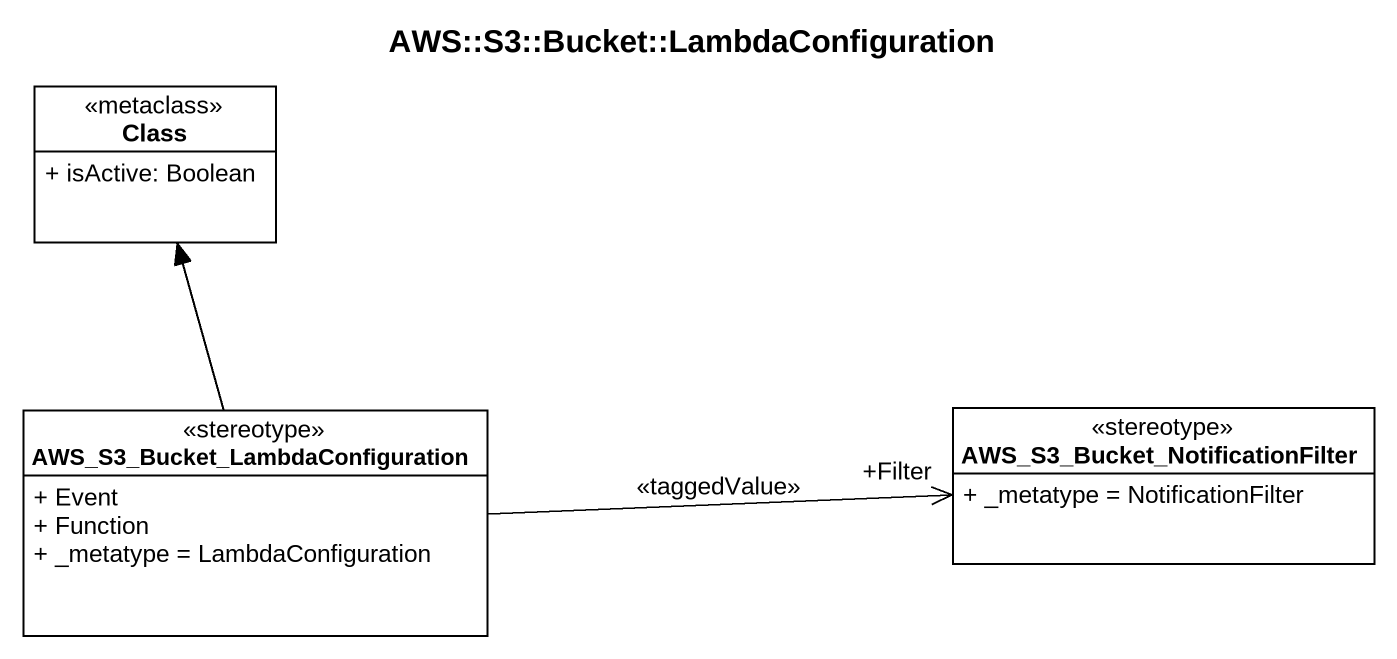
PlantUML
@startuml
title AWS::S3::Bucket::LambdaConfiguration
hide circle
hide empty members
skinparam classAttributeIconSize 0
class "Class" as Class_ <<metaclass>> {
  + isActive: Boolean
}
class "AWS_S3_Bucket_LambdaConfiguration" as AWS_S3_Bucket <<stereotype>> {
  + Event
  + Function
  + _metatype = LambdaConfiguration
}
class "AWS_S3_Bucket_NotificationFilter" as AWS_S3_Bucket_2 <<stereotype>> {
  + _metatype = NotificationFilter
}
AWS_S3_Bucket -up-> Class_
AWS_S3_Bucket -right-> "+Filter" AWS_S3_Bucket_2 : <<taggedValue>>
@enduml
